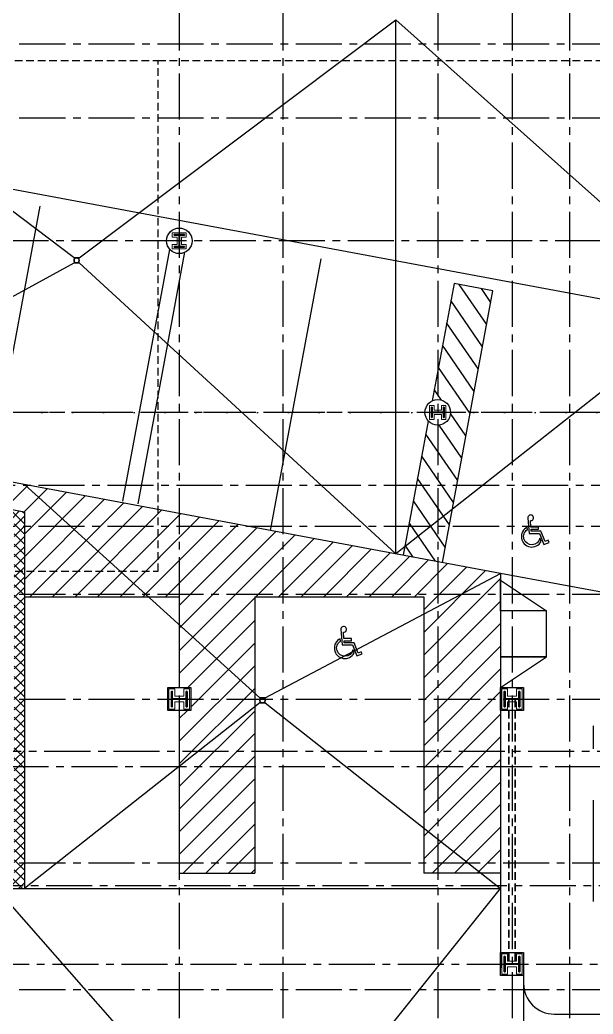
# Model space of a CAD drawing. Header units: inches. Extents: x -3719 to 348, y -844 to 2341.
# Drawn here: x -2338 to -1890, y 359 to 1136 of the extents above; entities that cross this region are included whole.
import ezdxf

# ---------------------------------------------------------------- set-up
doc = ezdxf.new("R2010")
doc.units = ezdxf.units.IN
doc.header["$LTSCALE"] = 48
doc.header["$MEASUREMENT"] = 0
for name, pattern in [('CENTER2', [1.125, 0.75, -0.125, 0.125, -0.125]), ('DASHDOT2', [0.5, 0.25, -0.125, 0, -0.125]), ('HIDDEN', [0.375, 0.25, -0.125]), ('HIDDEN2', [0.1875, 0.125, -0.0625])]:
    doc.linetypes.add(name, pattern=pattern)
doc.layers.get('Defpoints').update_dxf_attribs({"color": 153})
for name, color, linetype, lineweight in [('A-Detl-Hatch', 1, 'Continuous', 18), ('S-Detl-Hatch', 1, 'Continuous', 18), ('S-Detl-Wide', 3, 'Continuous', 35)]:
    doc.layers.add(name, color=color, linetype=linetype, lineweight=lineweight)
for name, color, linetype in [('A-Flor-Pfix', 4, 'Continuous'), ('A-Glaz-Sill', 8, 'Continuous'), ('A-Grid(3-32)', 8, 'CENTER2'), ('A-Roof-Above', 8, 'HIDDEN2'), ('A-Site-Parking', 6, 'Continuous'), ('A-Site-Pave', 8, 'Continuous'), ('S-Site-Curb', 4, 'Continuous'), ('S-Structural Concrete', 4, 'Continuous'), ('S-Wall-CMU', 2, 'Continuous'), ('S-Wall-Hatch', 8, 'Continuous')]:
    doc.layers.add(name, color=color, linetype=linetype)
doc.layers.add('Zoning Envelope', color=7, linetype='DASHDOT2', true_color=0xaa0061)

# ---------------------------------------------------------------- blocks, each defined once
blk = doc.blocks.new('GARAGE FLOOR SLOPE')
blk.add_point((1656.25, 1791.82))
at = {"layer": 'A-Flor-Pfix'}
for points in [[(1404.73, 1793.99), (1404.73, 1789.99), (1408.73, 1789.99), (1408.73, 1793.99)], [(1550, 1450.26), (1550, 1446.26), (1554, 1446.26), (1554, 1450.26)]]:
    blk.add_lwpolyline(points, close=True, dxfattribs=at)
for centre in [(1406.73, 1791.99), (1552, 1448.26)]:
    blk.add_circle(centre, 2, dxfattribs=at)
at = {"layer": 'A-Roof-Above'}
blk.add_line((980.38, 1948.13), (1470.38, 1948.13), dxfattribs=at)
for points in [[(980.63, 1948.13), (980.63, 1549.13), (1470.38, 1549.13), (1470.38, 1948.13)], [(1470.38, 1948.13), (2082.88, 1948.13), (2082.88, 1795.82), (2703.13, 1795.82), (2703.13, 1835.68), (3687.5, 1652.2)]]:
    blk.add_lwpolyline(points, dxfattribs=at)
at = {"layer": 'A-Site-Pave'}
for p, q in [((1404.73, 1793.99), (1158.63, 1979.88)), ((1408.73, 1793.99), (1656.25, 1979.88)), ((1902.35, 1760.64), (1656.25, 1979.88)), ((1656.25, 1562.71), (1656.25, 1979.88)), ((1158.63, 1655.46), (1404.73, 1789.99)), ((1408.73, 1789.99), (1656.25, 1562.71)), ((1902.35, 1756.64), (1656.25, 1562.71)), ((1738.09, 1547.45), (661, 1748.21)), ((1366, 1616.81), (1550, 1450.26)), ((1554, 1450.26), (1738.09, 1547.45)), ((1550, 1446.26), (1366, 1301.26)), ((1554, 1446.26), (1738, 1301.26)), ((1344, 1301.26), (1548, 1069.26)), ((1366, 1301.26), (1738, 1301.26)), ((1552, 1069.26), (1738, 1301.26)), ((1756, 1227.13), (1756, 953.26))]:
    blk.add_line(p, q, dxfattribs=at)
blk.add_lwpolyline([(695.66, 1951.26), (800.89, 1951.26), (3434, 1460.47), (3699.5, 1460.47)], dxfattribs=at)
blk = doc.blocks.new('*U10')
at = {"layer": 'A-Detl-Hatch'}
h = blk.add_hatch(dxfattribs=at)
h.set_pattern_fill('ANSI32', color=256, scale=6, style=0)
h.set_pattern_definition([(45, (0, -6.06), (-1.591, 1.591), []), (45, (1.0607, -6.06), (-1.591, 1.591), [])])
edge = h.paths.add_edge_path()
edge.add_line((6, -12.12), (6, -11.515))
edge.add_line((6, -11.515), (0.795, -11.515))
edge.add_arc((0.795, -10.915), 0.6, 180, 270, ccw=False)
edge.add_line((0.195, -10.915), (0.195, -1.205))
edge.add_arc((0.795, -1.205), 0.6, 90, 180, ccw=False)
edge.add_line((0.795, -0.605), (6, -0.605))
edge.add_line((6, -0.605), (6, 0))
edge.add_line((6, 0), (-6, 0))
edge.add_line((-6, 0), (-6, -0.605))
edge.add_line((-6, -0.605), (-0.795, -0.605))
edge.add_arc((-0.795, -1.205), 0.6, 0, 90, ccw=False)
edge.add_line((-0.195, -1.205), (-0.195, -10.915))
edge.add_arc((-0.795, -10.915), 0.6, 270, 360, ccw=False)
edge.add_line((-0.795, -11.515), (-6, -11.515))
edge.add_line((-6, -11.515), (-6, -12.12))
edge.add_line((-6, -12.12), (6, -12.12))
at = {"color": 0, "linetype": 'ByBlock'}
blk.add_lwpolyline([(6, -12.12), (6, -11.515), (0.795, -11.515, -0.4142136), (0.195, -10.915), (0.195, -1.205, -0.4142136), (0.795, -0.605), (6, -0.605), (6, 0), (-6, 0), (-6, -0.605), (-0.795, -0.605, -0.4142136), (-0.195, -1.205), (-0.195, -10.915, -0.4142136), (-0.795, -11.515), (-6, -11.515), (-6, -12.12)], format="xyb", close=True, dxfattribs=at)
blk = doc.blocks.new('W12X65')
at = {"layer": 'S-Detl-Hatch'}
blk.add_lwpolyline([(13860.59, -7310.28), (13860.59, -7305.67), (13854.79, -7305.67), (13854.79, -7298.76), (13860.59, -7298.76), (13860.59, -7294.16), (13844.59, -7294.16), (13844.59, -7298.76), (13850.4, -7298.76), (13850.4, -7305.67), (13844.59, -7305.67), (13844.59, -7310.28)], close=True, dxfattribs=at)
at = {"layer": 'S-Detl-Wide'}
blk.add_blockref('*U10', (13852.59, -7296.16), dxfattribs=at)
blk = doc.blocks.new('*U9')
at = {"layer": 'A-Detl-Hatch'}
h = blk.add_hatch(dxfattribs=at)
h.set_pattern_fill('ANSI32', color=256, scale=6, style=0)
h.set_pattern_definition([(45, (0, -4.865), (-1.591, 1.591), []), (45, (1.0607, -4.865), (-1.591, 1.591), [])])
edge = h.paths.add_edge_path()
edge.add_line((3.98, -9.73), (3.98, -9.295))
edge.add_line((3.98, -9.295), (0.645, -9.295))
edge.add_arc((0.645, -8.795), 0.5, 180, 270, ccw=False)
edge.add_line((0.145, -8.795), (0.145, -0.935))
edge.add_arc((0.645, -0.935), 0.5, 90, 180, ccw=False)
edge.add_line((0.645, -0.435), (3.98, -0.435))
edge.add_line((3.98, -0.435), (3.98, 0))
edge.add_line((3.98, 0), (-3.98, 0))
edge.add_line((-3.98, 0), (-3.98, -0.435))
edge.add_line((-3.98, -0.435), (-0.645, -0.435))
edge.add_arc((-0.645, -0.935), 0.5, 0, 90, ccw=False)
edge.add_line((-0.145, -0.935), (-0.145, -8.795))
edge.add_arc((-0.645, -8.795), 0.5, -90, 0, ccw=False)
edge.add_line((-0.645, -9.295), (-3.98, -9.295))
edge.add_line((-3.98, -9.295), (-3.98, -9.73))
edge.add_line((-3.98, -9.73), (3.98, -9.73))
at = {"color": 0, "linetype": 'ByBlock'}
blk.add_lwpolyline([(3.98, -9.73), (3.98, -9.295), (0.645, -9.295, -0.4142136), (0.145, -8.795), (0.145, -0.935, -0.4142136), (0.645, -0.435), (3.98, -0.435), (3.98, 0), (-3.98, 0), (-3.98, -0.435), (-0.645, -0.435, -0.4142136), (-0.145, -0.935), (-0.145, -8.795, -0.4142136), (-0.645, -9.295), (-3.98, -9.295), (-3.98, -9.73)], format="xyb", close=True, dxfattribs=at)
blk = doc.blocks.new('W10X33')
at = {"layer": 'S-Detl-Hatch'}
blk.add_lwpolyline([(13773.28, -7309.78), (13773.28, -7306.34), (13769.45, -7306.34), (13769.45, -7300.48), (13773.28, -7300.48), (13773.28, -7297.05), (13762.32, -7297.05), (13762.32, -7300.48), (13766.16, -7300.48), (13766.16, -7306.34), (13762.32, -7306.34), (13762.32, -7309.78)], close=True, dxfattribs=at)
at = {"layer": 'S-Detl-Wide'}
blk.add_blockref('*U9', (13767.8, -7298.55), dxfattribs=at)
blk = doc.blocks.new('LOWER LEVEL - STRUCTURAL GRID')
at = {"layer": 'A-Grid(3-32)'}
for p, q in [((-2528.5, -7402.01), (-2528.5, -9409.77)), ((-2447.5, -7402.01), (-2447.5, -9409.77)), ((-2326.5, -7402.01), (-2326.5, -9409.77)), ((-2268.5, -7402.01), (-2268.5, -9409.77)), ((-2223.5, -7402.01), (-2223.5, -9409.77)), ((-3895.5, -8080.75), (-146.75, -8080.75)), ((-3895.5, -8138.75), (-146.75, -8138.75)), ((-146.75, -8234.75), (-3895.5, -8234.75)), ((-146.75, -8368.75), (-3895.5, -8368.75)), ((-3880.62, -8425.75), (-161.64, -8425.75)), ((-3880.62, -8457.75), (-161.64, -8457.75)), ((-3895.5, -8510.75), (-146.75, -8510.75)), ((-3895.5, -8592.75), (-146.75, -8592.75)), ((-168, -8633.75), (-3874.25, -8633.75)), ((-146.75, -8645.75), (-3895.5, -8645.75)), ((-3895.5, -8720.75), (-146.75, -8720.75)), ((-166.59, -8738.75), (-3875.66, -8738.75)), ((-3869.7, -8799.75), (-172.55, -8799.75)), ((-3895.5, -8819.75), (-146.75, -8819.75))]:
    blk.add_line(p, q, dxfattribs=at)
at = {"layer": 'S-Detl-Wide', "linetype": 'HIDDEN2'}
for p, q in [((-2271, -8592.94), (-2271, -8799.55)), ((-2266, -8592.94), (-2266, -8799.55))]:
    blk.add_line(p, q, dxfattribs=at)
at = {"layer": 'S-Structural Concrete'}
for points in [[(-2537.5, -8583.75), (-2519.5, -8583.75), (-2519.5, -8601.75), (-2537.5, -8601.75)], [(-2277.5, -8583.75), (-2259.5, -8583.75), (-2259.5, -8601.75), (-2277.5, -8601.75)], [(-2277.5, -8790.75), (-2259.5, -8790.75), (-2259.5, -8808.75), (-2277.5, -8808.75)]]:
    blk.add_lwpolyline(points, close=True, dxfattribs=at)
for centre in [(-2528.5, -8234.75), (-2326.5, -8368.75)]:
    blk.add_circle(centre, 10, dxfattribs=at)
blk.add_blockref('W10X33', (-16296.3, -931.34))
for name, p, rotation in [('W10X33', (4976.91, 5399.05), 270), ('W12X65', (-9830.72, -22445.34), 90), ('W12X65', (-9570.72, -22445.34), 90), ('W12X65', (-9570.72, -22652.34), 90)]:
    blk.add_blockref(name, p, dxfattribs=dict(rotation=rotation))
blk = doc.blocks.new('LOWER LEVEL - CORE & SHELL')
at = {"layer": 'S-Wall-Hatch'}
h = blk.add_hatch(dxfattribs=at)
h.set_pattern_fill('ANSI37', color=256, scale=45, style=0)
h.set_pattern_definition([(45, (-4015.5006, -10042.007), (-3.977476, 3.977476), []), (135, (-4015.5006, -10042.007), (-3.977476, -3.977476), [])])
h.paths.add_polyline_path([(-2756.38, -8426.83), (-2762.17, -8425.75), (-2805.82, -8425.75), (-2756.38, -8434.97)])
h.paths.add_polyline_path([(-2756.38, -8426.83), (-2756.38, -8434.97), (-2671.5, -8450.79), (-2671.5, -8442.65)])
h.paths.add_polyline_path([(-2649.5, -8446.75), (-2671.5, -8442.65), (-2671.5, -8450.79), (-2657.5, -8453.4), (-2657.5, -8457.75), (-2649.5, -8457.75)])
h.paths.add_polyline_path([(-2649.5, -8457.75), (-2657.5, -8457.75), (-2657.5, -8492.88), (-2649.5, -8492.88)])
h.paths.add_polyline_path([(-2649.5, -8492.88), (-2657.5, -8492.88), (-2657.5, -8510.75), (-2649.5, -8510.75)])
h.paths.add_polyline_path([(-2649.5, -8510.75), (-2657.5, -8510.75), (-2657.5, -8592.75), (-2649.5, -8592.75)])
h.paths.add_polyline_path([(-2649.5, -8592.75), (-2657.5, -8592.75), (-2657.5, -8633.75), (-2649.5, -8633.75)])
h.paths.add_polyline_path([(-2649.5, -8633.75), (-2657.5, -8633.75), (-2657.5, -8645.75), (-2649.5, -8645.75)])
h.paths.add_polyline_path([(-2649.5, -8645.75), (-2657.5, -8645.75), (-2657.5, -8720.75), (-2649.5, -8720.75)])
h.paths.add_polyline_path([(-2649.5, -8720.75), (-2657.5, -8720.75), (-2657.5, -8732.75), (-2671.5, -8732.75), (-2671.5, -8738.75), (-2649.5, -8738.75)])
h.paths.add_polyline_path([(-2649.5, -8738.75), (-2671.5, -8738.75), (-2671.5, -8740.75), (-2649.5, -8740.75)])
h.paths.add_polyline_path([(-2671.5, -8738.75), (-2756.38, -8738.75), (-2756.38, -8740.75), (-2671.5, -8740.75)])
h.paths.add_polyline_path([(-2671.5, -8732.75), (-2756.38, -8732.75), (-2756.38, -8738.75), (-2671.5, -8738.75)])
h.paths.add_polyline_path([(-2756.38, -8732.75), (-2761.88, -8732.75), (-2761.88, -8738.75), (-2756.38, -8738.75)])
h.paths.add_polyline_path([(-2756.38, -8738.75), (-2761.88, -8738.75), (-2761.88, -8740.75), (-2756.38, -8740.75)])
at = {"layer": 'A-Glaz-Sill'}
for p, q in [((-2205.13, -8613.62), (-2205.13, -8631.62)), ((-2205.13, -8671.62), (-2205.13, -8750.87))]:
    blk.add_line(p, q, dxfattribs=at)
at = {"layer": 'S-Wall-CMU'}
for p, q in [((-2649.5, -8446.75), (-3042.5, -8373.5)), ((-2649.5, -8446.75), (-2649.5, -8740.75)), ((-2761.88, -8740.75), (-2649.5, -8740.75))]:
    blk.add_line(p, q, dxfattribs=at)
blk = doc.blocks.new('I_SITE_PARKING_Handicap Symbol_P')
at = {"color": 0, "linetype": 'ByBlock', "lineweight": -2}
for points in [[(-0.23, 0.404), (-0.188, -0.077), (0.133, -0.077), (0.27, -0.421), (0.433, -0.357), (0.407, -0.291), (0.309, -0.33), (0.181, -0.007), (-0.123, -0.007), (-0.128, 0.053), (0.102, 0.053), (0.102, 0.123), (-0.134, 0.123), (-0.152, 0.323, 2.822933)], [(-0.244, 0.043), (-0.251, 0.119, 1.375474), (0.182, -0.326), (0.143, -0.229, -1.496783)]]:
    blk.add_lwpolyline(points, format="xyb", close=True, dxfattribs=at)
at = {"layer": 'Defpoints', "color": 0, "linetype": 'ByBlock', "lineweight": -2}
blk.add_point((-0.433, -0.5), dxfattribs=at)

msp = doc.modelspace()

# ---------------------------------------------------------------- hatches: boundary and pattern name
at = {"layer": 'A-Site-Parking'}
h = msp.add_hatch(dxfattribs=at)
h.set_pattern_fill('ANSI31', color=256, scale=100, style=0)
h.set_pattern_definition([(45, (-3700, -844.257), (-8.838835, 8.838835), [])])
h.paths.add_polyline_path([(-3012, 963), (-3039, 963), (-3039, 829), (-3031.18, 829), (-3012, 845.2)])
h.paths.add_polyline_path([(-2987.85, 963), (-3012, 963), (-3012, 845.2), (-2959.89, 889.21), (-3000.21, 896.72)])
h.paths.add_polyline_path([(-2941, 885.69), (-2959.89, 889.21), (-3012, 845.2), (-3012, 829), (-2950, 829), (-2950, 837.93), (-2941, 837.93)])
h.paths.add_polyline_path([(-3012, 845.2), (-3031.18, 829), (-3012, 829)], flags=17)
h.paths.add_polyline_path([(-3012, 828.82, 0.00005), (-3031.44, 828.78), (-3039, 822.4), (-3012, 822.4)])
h.paths.add_polyline_path([(-3031.44, 828.78, 0.000019), (-3039, 828.76), (-3039, 822.4)])
h.paths.add_polyline_path([(-2950, 828.92, 0.000075), (-2973.35, 828.89, 0.000099), (-3012, 828.82), (-3012, 822.4), (-2950, 822.4)])
h.paths.add_polyline_path([(-2874, 873.2), (-2941, 885.69), (-2941, 837.93), (-2940, 837.93), (-2940, 863.95), (-2916.41, 859.56), (-2914.44, 859.19), (-2877.09, 852.23), (-2874, 851.65)])
h.paths.add_polyline_path([(-2796, 858.66), (-2874, 873.2), (-2874, 851.65), (-2796, 837.11)])
h.paths.add_polyline_path([(-2748.86, 849.87), (-2796, 858.66), (-2796, 837.11), (-2752.47, 829), (-2745, 829), (-2745, 838), (-2736, 838)])
h.paths.add_polyline_path([(-2736, 847.48), (-2748.86, 849.87), (-2736, 838)], flags=17)
h.paths.add_polyline_path([(-2726.43, 845.69), (-2736, 847.48), (-2736, 838)])
h.paths.add_polyline_path([(-2745, 829), (-2752.47, 829), (-2745, 827.61)])
h.paths.add_polyline_path([(-2719.38, 844.38), (-2726.43, 845.69), (-2736, 838), (-2727, 838), (-2727, 829), (-2719.38, 829)])
h.paths.add_polyline_path([(-2719.38, 829), (-2727, 829), (-2727, 824.25), (-2719.38, 822.83)])
h.paths.add_polyline_path([(-2670, 835.18), (-2719.38, 844.38), (-2719.38, 829), (-2670, 829)])
h.paths.add_polyline_path([(-2670, 829), (-2719.38, 829), (-2719.38, 822.83), (-2670, 813.63)])
h.paths.add_polyline_path([(-2580, 818.4), (-2636.86, 829), (-2670, 829), (-2670, 813.63), (-2580, 796.85)])
h.paths.add_polyline_path([(-2670, 835.18), (-2670, 829), (-2636.86, 829)])
h.paths.add_polyline_path([(-2580, 818.4), (-2580, 796.85), (-2446.66, 772), (-2440.87, 772), (-2440.87, 792.47)])
h.paths.add_polyline_path([(-2440.87, 792.47), (-2440.87, 772), (-2374.16, 772), (-2384.95, 782.04)])
h.paths.add_polyline_path([(-2374.16, 772), (-2440.87, 772), (-2440.87, 770.92), (-2356, 755.1)])
h.paths.add_polyline_path([(-2356, 776.65), (-2384.95, 782.04), (-2374.16, 772), (-2356, 772)])
h.paths.add_polyline_path([(-2356, 772), (-2374.16, 772), (-2356, 755.1)], flags=17)
h.paths.add_polyline_path([(-2356, 776.65), (-2356, 772), (-2331.06, 772)])
h.paths.add_polyline_path([(-2229.63, 753.09), (-2331.06, 772), (-2356, 772), (-2356, 755.1), (-2334, 751), (-2334, 740), (-2229.63, 740)])
h.paths.add_polyline_path([(-2213, 749.99), (-2229.63, 753.09), (-2229.63, 740), (-2213, 740)])
h.paths.add_polyline_path([(-2213, 749.99), (-2213, 740), (-2159.38, 740)])
h.paths.add_polyline_path([(-2229.63, 740), (-2334, 740), (-2334, 704.87), (-2229.63, 704.87)], flags=17)
h.paths.add_polyline_path([(-2213, 740), (-2229.63, 740), (-2229.63, 704.87), (-2334, 704.87), (-2334, 687), (-2213, 687)])
h.paths.add_polyline_path([(-2213, 687), (-2334, 687), (-2334, 685), (-2213, 685)])
h.paths.add_polyline_path([(-2132, 734.9), (-2159.38, 740), (-2213, 740), (-2213, 687), (-2134.75, 687), (-2132, 688.7)])
h.paths.add_polyline_path([(-2074.52, 724.18), (-2132, 734.9), (-2132, 688.7)])
h.paths.add_polyline_path([(-2154, 675.12), (-2154, 685), (-2137.99, 685), (-2134.75, 687), (-2213, 687), (-2213, 638.7)])
h.paths.add_polyline_path([(-2154, 675.12), (-2213, 638.7), (-2213, 614), (-2204, 614), (-2204, 605), (-2154, 605)])
h.paths.add_polyline_path([(-2154, 605), (-2204, 605), (-2204, 596), (-2213, 596), (-2213, 564), (-2154, 564)])
h.paths.add_polyline_path([(-2154, 564), (-2213, 564), (-2213, 552), (-2154, 552)])
h.paths.add_polyline_path([(-2154, 552), (-2213, 552), (-2213, 477), (-2154, 477)])
h.paths.add_polyline_path([(-2154, 477), (-2213, 477), (-2213, 469), (-2154, 469)])
h.paths.add_polyline_path([(-2132, 687), (-2134.75, 687), (-2137.99, 685), (-2132, 685)])
h.paths.add_polyline_path([(-2011, 712.34), (-2074.52, 724.18), (-2132, 688.7), (-2132, 687), (-2011, 687)])
h.paths.add_polyline_path([(-2132, 688.7), (-2134.75, 687), (-2132, 687)], flags=17)
h.paths.add_polyline_path([(-2011, 687), (-2132, 687), (-2132, 685), (-2022, 685), (-2022, 605), (-2011, 605)])
h.paths.add_polyline_path([(-1962, 674), (-1962, 687), (-2011, 687), (-2011, 605), (-1962, 605), (-1962, 614), (-1962, 638)])
h.paths.add_polyline_path([(-1962, 703.21), (-2011, 712.34), (-2011, 687), (-1962, 687), (-1962, 698)])
h.paths.add_polyline_path([(-2011, 605), (-2022, 605), (-2022, 564), (-2011, 564)])
h.paths.add_polyline_path([(-1962, 605), (-2011, 605), (-2011, 564), (-1962, 564)])
h.paths.add_polyline_path([(-2011, 564), (-2022, 564), (-2022, 552), (-2011, 552)])
h.paths.add_polyline_path([(-1962, 564), (-2011, 564), (-2011, 552), (-1968.95, 552)])
h.paths.add_polyline_path([(-2011, 552), (-2022, 552), (-2022, 477), (-2012.36, 477), (-2011, 479.34)])
h.paths.add_polyline_path([(-1968.95, 552), (-2011, 552), (-2011, 479.34)])
h.paths.add_polyline_path([(-1962, 552), (-1968.95, 552), (-2011, 479.34), (-2011, 477), (-1962, 477)])
h.paths.add_polyline_path([(-1962, 564), (-1968.95, 552), (-1962, 552)], flags=17)
h.paths.add_polyline_path([(-2012.36, 477), (-2022, 477), (-2022, 469), (-2016.99, 469)])
h.paths.add_polyline_path([(-2011, 477), (-2012.36, 477), (-2016.99, 469), (-2011, 469)])
h.paths.add_polyline_path([(-1962, 477), (-2011, 477), (-2011, 469), (-1962, 469)])
h.paths.add_polyline_path([(-2011, 479.34), (-2012.36, 477), (-2011, 477)], flags=17)
h = msp.add_hatch(dxfattribs=at)
h.set_pattern_fill('ANSI31', color=256, scale=100, style=0)
h.set_pattern_definition([(124.4417, (-1873.74, 686.76), (-10.3088, -7.0696), [])])
h.paths.add_polyline_path([(-1998.33, 929.7), (-2011, 861.74), (-2011, 839, -0.046102), (-2009.17, 838.83, -0.361214), (-2001, 829), (-1985.57, 829), (-1967.86, 924.02)])
h.paths.add_polyline_path([(-2011, 861.74), (-2015.43, 837.96, -0.115313), (-2011, 839)])
h.paths.add_polyline_path([(-2001, 829, -0.414214), (-2011, 819), (-2011, 772), (-1996.19, 772), (-1985.57, 829)])
h.paths.add_polyline_path([(-2011, 819, -0.046102), (-2012.83, 819.17, -0.162278), (-2018.36, 822.23), (-2027.73, 772), (-2011, 772)])
h.paths.add_polyline_path([(-2027.73, 772), (-2033.69, 740), (-2011, 740), (-2011, 772)])
h.paths.add_polyline_path([(-2011, 772), (-2011, 740), (-2002.16, 740), (-1996.19, 772)])
h.paths.add_polyline_path([(-2033.69, 740), (-2037.91, 717.36), (-2011, 712.34), (-2011, 740)])
h.paths.add_polyline_path([(-2011, 740), (-2011, 712.34), (-2007.44, 711.68), (-2002.16, 740)])

# ---------------------------------------------------------------- linework, layer by layer
for p, q in [((-2321.89, 990.01), (-2361.47, 777.67)), ((-2257, 759.68), (-2220.36, 956.23)), ((-2245.2, 757.48), (-2208.57, 954.04)), ((-2141.69, 736.7), (-2102.11, 949.05)), ((-1998.33, 929.7), (-2015.43, 837.96)), ((-1967.86, 924.02), (-1998.33, 929.7)), ((-2007.44, 711.68), (-1967.86, 924.02)), ((-1961.91, 703.19), (-3000.21, 896.72)), ((-2037.91, 717.36), (-2018.36, 822.23)), ((-2334.12, 685), (-2213, 685)), ((-2213, 685), (-2213, 614)), ((-2154, 685), (-2154, 469)), ((-2154, 685), (-2022, 685)), ((-2022, 685), (-2022, 469)), ((-2213, 596), (-2213, 469)), ((-2213, 469), (-2154, 469)), ((-1962, 469), (-2022, 469))]:
    msp.add_line(p, q, dxfattribs=at)
at = {"layer": 'S-Site-Curb'}
for p, q in [((-1655.39, 646.06), (-1962, 703.21)), ((-1962, 703.21), (-1962, 395))]:
    msp.add_line(p, q, dxfattribs=at)
for points in [[(-1962, 674), (-1962, 698), (-1926, 674), (-1962, 674)], [(-1926, 638), (-1926, 674), (-1962, 674), (-1962, 638)], [(-1962, 638), (-1962, 614), (-1926, 638), (-1962, 638)]]:
    msp.add_lwpolyline(points, close=True, dxfattribs=at)
msp.add_lwpolyline([(-1944, 389), (-1944, 382.88, 0.414214), (-1920, 358.88), (-1822.13, 358.88)], format="xyb", dxfattribs=at)
at = {"layer": 'Zoning Envelope'}
msp.add_lwpolyline([(228, 829), (-2840, 829, 0.000426), (-2973.35, 828.89, 0.001551), (-3580, 826.08, 0.001255)], format="xyb", dxfattribs=at)

# ---------------------------------------------------------------- block references
for name, p in [('LOWER LEVEL - STRUCTURAL GRID', (315.5, 9197.75)), ('GARAGE FLOOR SLOPE', (-3700, -844.26))]:
    msp.add_blockref(name, p)
at = {"linetype": 'HIDDEN'}
msp.add_blockref('LOWER LEVEL - CORE & SHELL', (315.5, 9197.75), dxfattribs=at)
at = {"layer": 'A-Site-Parking', "xscale": 25, "yscale": 25, "zscale": 25}
for p in [(-1934.88, 736.31), (-2080.98, 649.19)]:
    msp.add_blockref('I_SITE_PARKING_Handicap Symbol_P', p, dxfattribs=at)

doc.saveas('drawing.dxf')
